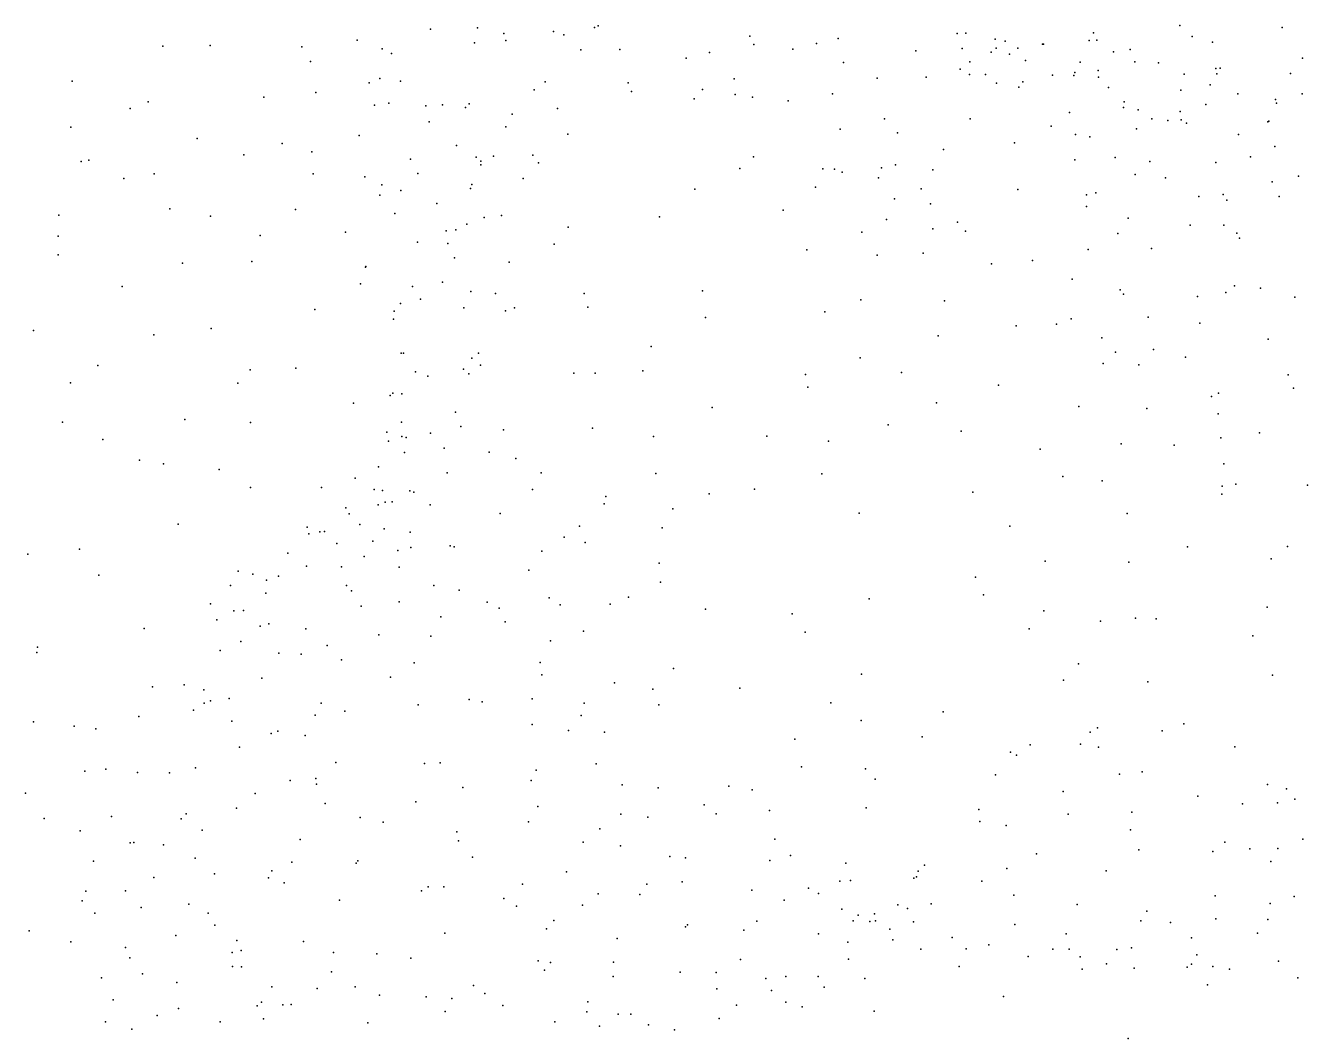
# Model space of a CAD drawing. Header units: metres. Extents: x -25 to 25, y -27.8 to 27.8.
# Drawn here: x 11.353 to 15.748, y -20.837 to -17.363 of the extents above; entities that cross this region are included whole.
import ezdxf

# ---------------------------------------------------------------- set-up
doc = ezdxf.new("R2010")
doc.units = ezdxf.units.M

msp = doc.modelspace()

# ---------------------------------------------------------------- linework, layer by layer
for p in [(12.7412, -17.3756, -0.2787), (12.903, -17.3704, -0.0624), (12.9923, -17.39, 2.8391), (13.1628, -17.3832, -4.8476), (13.1987, -17.3951, 0.1865), (13.3033, -17.3694, 2.8339), (13.3165, -17.3642, -0.1002), (13.8369, -17.3993, 0.6753), (14.5479, -17.3899, 3.6042), (14.5772, -17.3885, -10.5404), (15.0153, -17.3879, 3.3378), (15.3105, -17.3631, 3.9673), (15.3535, -17.4008, 3.5508), (15.6617, -17.3696, -8.4896), (11.8236, -17.4335, -1.4829), (11.9863, -17.4311, 2.4186), (12.2998, -17.4364, -0.8842), (12.4901, -17.4132, -0.67), (12.5756, -17.4428, -3.7803), (12.8921, -17.4217, -2.1491), (13, -17.4143, -0.4685), (13.2573, -17.4462, -1.5579), (13.3903, -17.4454, 0.5842), (13.85, -17.4276, 1.5367), (13.9837, -17.4435, 1.7476), (14.0648, -17.4246, -5.29), (14.139, -17.4074, 2.1755), (14.565, -17.4413, -10.8569), (14.6775, -17.4095, -11.1376), (14.6814, -17.4407, -5.3123), (14.7117, -17.4162, 4.4477), (14.7548, -17.4406, -6.8541), (14.8401, -17.4265, -11.3017), (14.8438, -17.427, -6.5559), (14.9997, -17.4136, -5.7614), (15.0264, -17.4133, -9.9736), (15.14, -17.4445, 3.1484), (15.4234, -17.4198, -11.7818), (12.3298, -17.4856, 2.6597), (12.6074, -17.4582, -2.7222), (13.6176, -17.4743, 2.9543), (13.6986, -17.4549, -5.1456), (14.1575, -17.4899, 2.5805), (14.4056, -17.4497, 4.082), (14.5903, -17.4877, 4.2679), (14.6636, -17.454, -7.3424), (14.7267, -17.4609, -7.5881), (14.782, -17.4825, -10.3393), (14.9688, -17.4879, -7.6586), (15.0831, -17.4534, 1.8137), (15.1568, -17.4869, -4.8643), (15.2376, -17.4906, -7.8415), (15.7311, -17.4748, 6.1988), (14.5575, -17.513, 3.8583), (14.5897, -17.5304, 1.3654), (14.645, -17.5309, -5.5469), (14.8746, -17.533, -7.2884), (14.9469, -17.5342, -10.2177), (14.9503, -17.5242, -6.7508), (15.031, -17.5169, 4.035), (15.3256, -17.5298, 2.5649), (15.4343, -17.5097, -8.0072), (15.4372, -17.5282, 3.2658), (15.4497, -17.5091, 2.2617), (15.6901, -17.5276, -11.9782), (11.5122, -17.5537, 1.8562), (12.531, -17.5597, -3.4556), (12.5672, -17.5446, 2.7959), (12.6389, -17.5534, -4.2894), (13.1341, -17.556, -1.3595), (13.4194, -17.5592, -5.0914), (13.7821, -17.5451, 1.3634), (14.273, -17.5432, -5.4367), (14.441, -17.5399, 1.166), (14.6827, -17.5609, -10.705), (14.7586, -17.5743, 4.0987), (14.773, -17.5559, -5.9337), (15.0315, -17.5401, -6.4262), (15.0661, -17.575, -7.4834), (15.4154, -17.5665, -9.7259), (11.7736, -17.6243, -1.3456), (12.1697, -17.6087, 2.5507), (12.3482, -17.5922, -0.722), (13.0967, -17.5836, -4.9068), (13.4302, -17.5886, 3.0234), (13.6459, -17.6147, 0.6727), (13.6743, -17.5817, 1.0612), (13.7859, -17.5993, 3.0025), (13.8451, -17.609, 0.8327), (13.9677, -17.6216, 1.5945), (14.1199, -17.5967, 0.9721), (15.3139, -17.5842, 2.9346), (15.5096, -17.5967, 2.068), (15.6391, -17.6161, -8.0935), (15.7307, -17.5971, 5.852), (11.7112, -17.6468, 2.0741), (12.5497, -17.6364, -3.1608), (12.598, -17.6287, -0.3512), (12.7249, -17.6386, -2.3957), (12.7822, -17.6344, -4.5986), (12.8616, -17.6445, 2.911), (12.8742, -17.6312, -0.6987), (13.0217, -17.667, -1.8659), (13.1772, -17.6472, 0.2431), (14.9331, -17.6607, -10.4151), (15.1172, -17.6442, 1.9542), (15.1195, -17.6249, -7.1129), (15.1676, -17.6525, -11.6647), (15.3119, -17.6576, -7.4487), (15.3995, -17.6338, -7.7189), (15.6419, -17.6294, -9.6223), (11.5085, -17.711, -1.3943), (12.7369, -17.6926, -0.0935), (12.9992, -17.7097, -0.3273), (14.2979, -17.6828, 2.0717), (14.5918, -17.6824, -6.0103), (14.8696, -17.7079, 1.8716), (15.2151, -17.6823, -10.0054), (15.2693, -17.6884, -6.6625), (15.3159, -17.6861, -11.8974), (15.3338, -17.6973, -7.0591), (15.6121, -17.6934, 2.5725), (15.6155, -17.6907, 2.9347), (11.9412, -17.75, -0.9963), (12.4965, -17.7404, -3.8145), (13.2119, -17.7358, -0.0326), (14.146, -17.7177, -5.543), (14.3425, -17.7313, 2.3791), (14.953, -17.7361, -11.1661), (15.0021, -17.7441, -11.4008), (15.1628, -17.7171, -6.3097), (15.512, -17.7367, -7.5688), (12.2331, -17.7675, -0.705), (12.3341, -17.7957, 2.6925), (12.8308, -17.7747, -2.2012), (14.5005, -17.7883, 1.2618), (14.7438, -17.7657, -6.2371), (15.637, -17.7778, 2.2003), (11.543, -17.8288, -1.2038), (11.5697, -17.8243, 1.9699), (12.1016, -17.8062, 2.4789), (12.673, -17.8207, -2.5823), (12.898, -17.8148, -1.0848), (12.9134, -17.8404, -0.5016), (12.9139, -17.8277, -0.0278), (12.9579, -17.8111, -1.5197), (13.0918, -17.8074, 3.0268), (13.1121, -17.8336, -5.0099), (13.8492, -17.8136, 3.0804), (14.3353, -17.8405, 1.1155), (14.9509, -17.8229, -10.8), (15.0886, -17.8153, -10.3991), (15.2076, -17.8296, -10.2035), (15.4344, -17.8328, 2.0357), (15.553, -17.8129, -7.1546), (11.6894, -17.8875, -0.9715), (11.7943, -17.8712, 2.1082), (12.3387, -17.8719, -0.5288), (12.5157, -17.8817, -3.5748), (12.6978, -17.8699, -4.5861), (13.0587, -17.8879, -0.1815), (13.8026, -17.8534, -5.3774), (14.0868, -17.8546, 0.9978), (14.1262, -17.855, 2.8932), (14.1533, -17.866, -5.6961), (14.2774, -17.8854, 1.8431), (14.2882, -17.851, -5.8704), (14.464, -17.8576, -6.1042), (15.1572, -17.8734, 2.022), (15.2614, -17.8853, -6.3924), (15.7179, -17.879, -12.2267), (12.5745, -17.9091, -4.3451), (12.6393, -17.9291, -2.8297), (12.8789, -17.9218, -0.7722), (12.8836, -17.9084, -1.8649), (13.6481, -17.9244, 3.1392), (14.0616, -17.9169, 1.5355), (14.4235, -17.9232, 2.1088), (14.7551, -17.9248, 1.8529), (15.6274, -17.8987, -6.8789), (12.5679, -17.9442, 2.8708), (12.7629, -17.9729, -0.1102), (14.3328, -17.9568, 2.6342), (14.4554, -17.9745, 2.3165), (14.9905, -17.9436, -11.1395), (15.0226, -17.9363, -11.5918), (15.3759, -17.9495, -12.1142), (15.459, -17.9428, -9.9863), (15.4721, -17.9622, -6.4469), (15.6517, -17.9494, -9.8439), (11.4667, -18.0134, -0.8892), (11.8474, -17.9911, -0.7784), (11.9873, -18.017, 2.3109), (12.2785, -17.9938, 2.639), (12.6187, -18.0073, -3.2175), (12.9847, -18.0144, -4.9306), (13.5263, -18.019, -5.2377), (13.9507, -17.9961, -5.575), (14.9912, -17.9835, -6.4267), (12.8282, -18.0638, -2.3593), (12.8659, -18.0437, -0.9653), (12.9255, -18.0216, 3.0126), (13.2132, -18.0543, 3.1091), (14.3054, -18.0282, -6.0312), (14.4638, -18.0597, 1.2312), (14.5484, -18.037, 1.4825), (15.1332, -18.0236, -11.9047), (15.346, -18.047, -10.306), (15.4617, -18.0478, 2.0139), (11.4641, -18.0849, 1.9896), (12.157, -18.0831, -0.5923), (12.4502, -18.071, -3.8061), (12.6973, -18.1063, 2.9268), (12.7946, -18.0665, -1.3532), (14.2203, -18.072, 2.828), (14.5754, -18.0687, 1.9883), (15.0983, -18.0758, 1.9983), (15.5059, -18.0751, -12.2314), (15.5154, -18.0921, -10.1577), (11.4643, -18.1498, -0.7059), (12.8007, -18.111, -1.9741), (13.1656, -18.1127, -5.0635), (14.0318, -18.1326, 3.0067), (14.2733, -18.15, 1.226), (14.4311, -18.1439, -6.205), (14.997, -18.1314, -11.3267), (15.2135, -18.1276, -10.6682), (11.8913, -18.1774, -0.6785), (12.1292, -18.1725, 2.4614), (12.518, -18.1921, 2.8437), (12.5195, -18.1891, -3.628), (12.8236, -18.1592, -4.7592), (13.011, -18.1745, -0.5161), (14.6646, -18.1803, 2.3627), (14.8053, -18.1692, -6.4354), (14.9415, -18.2329, 2.0615), (11.6841, -18.2581, -0.689), (12.5018, -18.2485, -4.1988), (12.6798, -18.2585, -3.2829), (12.7821, -18.2432, -2.8706), (12.8794, -18.2746, -2.4894), (12.9639, -18.282, -0.7356), (13.2686, -18.2824, 3.1271), (13.6742, -18.2732, 3.138), (15.1068, -18.2692, -11.943), (15.1181, -18.2837, -11.0558), (15.469, -18.2788, 1.9111), (15.4984, -18.256, -6.4537), (15.587, -18.2639, -10.3098), (12.6383, -18.3161, -1.5594), (12.7068, -18.3017, -1.9675), (14.2174, -18.3041, 2.9106), (14.5036, -18.3073, 2.7437), (15.3712, -18.292, -10.6043), (15.705, -18.294, -12.2847), (12.3445, -18.337, 2.6978), (12.6139, -18.3705, -0.3347), (12.6169, -18.3431, -4.4117), (12.8556, -18.3314, -0.3015), (12.9986, -18.3418, 3.0625), (13.0297, -18.3312, -4.9324), (13.2812, -18.3288, -5.0904), (13.6839, -18.3646, -5.3583), (14.094, -18.3451, -5.8992), (14.9384, -18.3686, -6.4736), (15.2028, -18.363, 1.9553), (11.38, -18.4088, -0.5913), (11.989, -18.4018, 2.1736), (14.7499, -18.3931, 2.6788), (14.888, -18.3875, 2.5123), (15.3792, -18.3839, -12.191), (11.7926, -18.4239, 2.0308), (14.4824, -18.4269, -6.2465), (15.0432, -18.4339, -11.3821), (15.6143, -18.439, -6.5219), (12.6405, -18.4862, 2.877), (12.6486, -18.4864, -3.4463), (12.9064, -18.4867, -2.3391), (13.4979, -18.4643, 3.1413), (14.2143, -18.503, -5.9995), (15.0898, -18.483, 2.2013), (15.2201, -18.4735, -11.0149), (15.3302, -18.5002, 1.8542), (11.601, -18.5294, -0.6404), (12.1224, -18.5438, 2.2593), (12.2799, -18.5377, 2.5457), (12.8545, -18.5411, -4.7178), (12.8829, -18.5038, -0.4377), (12.9132, -18.5278, -2.7611), (13.4697, -18.5475, -5.181), (15.0482, -18.5216, -11.5773), (15.1701, -18.5266, -11.9403), (11.5073, -18.5889, 2.0142), (12.0809, -18.5894, -0.5821), (12.6895, -18.5508, -2.0263), (12.732, -18.5657, -3.2257), (12.873, -18.5577, 2.9713), (13.2326, -18.5553, -5.0465), (13.3056, -18.5554, 3.1257), (14.0277, -18.5603, -5.8053), (14.3559, -18.5526, 2.9936), (15.6828, -18.5611, 1.7814), (12.6027, -18.6321, -4.1976), (12.6117, -18.6238, -1.6893), (12.6427, -18.6265, -0.4415), (14.0357, -18.6034, 3.0598), (14.6889, -18.5959, -6.3622), (15.4199, -18.6351, -12.0854), (15.4433, -18.6239, -10.8101), (15.7002, -18.6063, -10.4506), (12.4774, -18.6577, 2.6665), (13.7069, -18.6733, 3.113), (14.4764, -18.6572, -6.2009), (14.9649, -18.669, 2.7505), (15.198, -18.6768, -11.3683), (11.4792, -18.7235, -0.5606), (11.8991, -18.714, -0.6102), (12.6422, -18.7234, -1.2746), (12.8272, -18.6895, -2.1763), (15.4423, -18.6951, 1.8879), (12.1243, -18.7245, 2.0948), (12.5918, -18.7571, -3.8302), (12.7409, -18.7614, -3.0472), (12.8458, -18.7376, -0.647), (12.9912, -18.7494, 2.9741), (13.2968, -18.7437, -5.2094), (14.3102, -18.7326, -6.0381), (14.5611, -18.754, 3.0627), (15.584, -18.7601, -6.6675), (11.6175, -18.7825, 1.9929), (12.597, -18.7887, -3.4985), (12.6433, -18.772, -4.3489), (12.6579, -18.7757, -1.8653), (13.5058, -18.7723, -5.3783), (13.8949, -18.7717, -5.6722), (14.1062, -18.7882, -5.8546), (15.1096, -18.7977, 2.6036), (15.2911, -18.8025, -11.7088), (15.452, -18.7773, -10.9885), (11.7431, -18.8531, -0.5629), (12.6526, -18.8278, -0.5544), (12.7882, -18.8122, -4.8673), (12.9429, -18.8258, -5.1058), (13.0341, -18.8485, -2.3229), (14.8319, -18.8155, 2.9479), (11.8259, -18.8663, 1.974), (12.017, -18.8856, -0.5431), (12.5635, -18.8766, -4.059), (12.7988, -18.8967, -2.8532), (13.1209, -18.8971, -5.3782), (15.4613, -18.8666, -11.1919), (12.4829, -18.9155, -3.7189), (13.5142, -18.8998, -5.5791), (14.0836, -18.9005, 3.0898), (14.9093, -18.9095, -6.4434), (15.045, -18.9248, 2.7657), (15.4563, -18.9424, 2.1266), (15.5034, -18.936, -11.5477), (15.7482, -18.9397, -10.7141), (12.1237, -18.9478, 1.9988), (12.3674, -18.9472, 2.1299), (12.5478, -18.9546, 2.3841), (12.5762, -18.9581, -4.8897), (12.671, -18.9587, -5.1314), (12.6838, -18.9637, 2.5781), (13.0909, -18.9537, -2.5003), (13.3423, -18.9784, 3.0134), (13.6967, -18.969, 3.0591), (13.8519, -18.9534, -5.7801), (14.6011, -18.9633, -6.2429), (15.4544, -18.9698, -6.6649), (12.451, -19.0166, -3.3878), (12.5621, -19.0071, -1.247), (12.5864, -18.9977, -1.4752), (12.6097, -18.997, -0.9578), (12.7402, -19.0066, -5.3816), (13.3363, -19.0038, -5.6859), (13.5728, -19.0209, -5.8315), (11.8756, -19.0735, 1.9727), (12.4621, -19.0383, -5.0879), (12.4995, -19.0745, -5.3453), (12.9799, -19.0369, -2.1579), (14.2113, -19.0352, -5.9619), (15.1301, -19.0369, -6.5243), (12.3185, -19.0835, -3.779), (12.3245, -19.1066, -4.7536), (12.3615, -19.0996, -4.4926), (12.3782, -19.0986, -4.2456), (12.583, -19.0893, -0.7531), (12.6717, -19.1002, -2.9064), (13.1993, -19.1175, -2.3224), (13.2522, -19.0797, -5.9122), (13.5353, -19.0853, -6.0446), (14.728, -19.0804, 3.0358), (11.5382, -19.1592, -0.331), (12.4206, -19.1391, -0.5593), (12.5431, -19.1311, 2.0812), (12.6289, -19.163, -1.7271), (12.6737, -19.1527, 2.2631), (12.8092, -19.1477, 2.5085), (12.8221, -19.1512, -2.7249), (13.2712, -19.1362, 2.8929), (15.3371, -19.1512, 2.3402), (15.6798, -19.15, 2.1257), (11.3605, -19.1764, 2.0403), (12.2516, -19.173, -5.2723), (12.5133, -19.1845, -3.0417), (13.1233, -19.1654, -6.0675), (14.8492, -19.1999, -6.4008), (15.1365, -19.2037, 2.5983), (15.6244, -19.1926, -6.7364), (11.6043, -19.2483, 2.0324), (12.0823, -19.2339, 1.9354), (12.1324, -19.2452, -4.8527), (12.3163, -19.2174, -3.3154), (12.4364, -19.2192, -1.0841), (12.6342, -19.2212, -5.7606), (13.0785, -19.2313, 2.7088), (13.5252, -19.2075, -6.3397), (12.0554, -19.2839, -0.4498), (12.179, -19.2651, -3.5088), (12.2203, -19.2511, -4.3713), (12.4538, -19.2836, 1.8988), (12.7533, -19.2839, -6.0248), (13.5296, -19.2724, 2.8918), (14.6105, -19.2551, -6.3084), (12.1768, -19.3101, -5.5797), (12.4699, -19.3021, -1.5353), (12.8392, -19.3, 2.3233), (13.1477, -19.3253, -6.5006), (13.4206, -19.3238, -6.5791), (14.2457, -19.3294, -6.2606), (14.6377, -19.3156, 2.9719), (11.9864, -19.3461, -5.4548), (12.0664, -19.37, -3.7541), (12.1004, -19.3697, -4.066), (12.5033, -19.3543, -5.8974), (12.6343, -19.34, -2.8198), (12.936, -19.3407, -6.3339), (12.9763, -19.3613, -2.1084), (13.1856, -19.3501, -2.1845), (13.3577, -19.3478, -2.4461), (13.6841, -19.3648, -6.5697), (13.982, -19.3809, -6.4262), (14.8444, -19.3703, 2.8148), (15.6098, -19.3576, 2.2539), (12.0092, -19.4019, -4.6702), (12.1572, -19.4225, -3.356), (12.1867, -19.4152, 1.8518), (12.7768, -19.3913, -1.9806), (12.9977, -19.4085, -2.5389), (15.0392, -19.4059, 2.6122), (15.1587, -19.3957, -6.557), (15.2292, -19.3984, 2.4471), (11.7589, -19.4316, -0.3483), (12.3139, -19.4318, -0.8792), (12.564, -19.4533, -6.1056), (12.7421, -19.4573, -6.3096), (13.2657, -19.44, 2.6678), (14.0262, -19.4434, 2.8913), (14.7947, -19.4325, -6.4468), (15.5614, -19.4566, -6.7933), (11.3914, -19.5129, -0.1449), (11.3939, -19.4949, 2.0331), (12.0205, -19.5063, -4.2969), (12.0913, -19.476, -0.5666), (12.3867, -19.4893, -3.0111), (13.1525, -19.4729, -6.6715), (12.2218, -19.5155, -5.8932), (12.298, -19.5195, -1.1104), (12.4366, -19.5385, 1.7603), (12.6848, -19.5484, -2.6961), (13.1173, -19.5472, 2.4271), (14.9639, -19.5526, -6.5586), (12.163, -19.6018, -0.8792), (12.6038, -19.5979, -1.9159), (13.1235, -19.5895, -2.1777), (13.5747, -19.5686, 2.7085), (14.2193, -19.5876, -6.5309), (15.6286, -19.5915, 2.2737), (11.7879, -19.6309, -4.7762), (11.8962, -19.6244, -4.5732), (11.9646, -19.6415, -3.9544), (13.3718, -19.618, 2.5911), (13.5037, -19.639, -2.4288), (13.8022, -19.6359, 2.6996), (14.9118, -19.6085, 2.5593), (15.2006, -19.6143, -6.6608), (11.9654, -19.6875, -3.7387), (11.9865, -19.6789, -5.8486), (12.0513, -19.6716, 1.8392), (12.3665, -19.6877, -6.1971), (12.8743, -19.6744, -6.6951), (12.9189, -19.6822, -2.5136), (13.0896, -19.6724, 2.1813), (13.2684, -19.6869, -6.8597), (14.1139, -19.6855, 2.6823), (11.7406, -19.7327, -5.6174), (11.9292, -19.7111, -4.3347), (12.3462, -19.7286, -1.4271), (12.4471, -19.7145, -1.7207), (12.6994, -19.6925, -6.5695), (13.2576, -19.7293, -2.4271), (13.5246, -19.6929, -6.8651), (14.4988, -19.7166, -6.6154), (11.3804, -19.7509, -0.2216), (11.5195, -19.7661, 1.9552), (11.5938, -19.7755, -5.3083), (12.0602, -19.7485, -3.405), (13.0901, -19.7601, 1.8712), (14.2177, -19.7463, -6.6773), (15.028, -19.7718, -1.1794), (15.325, -19.7578, 2.3191), (12.195, -19.7913, -1.181), (12.2178, -19.7837, -3.1298), (12.3117, -19.798, 1.6757), (13.2149, -19.781, -2.1931), (13.3377, -19.7869, 2.368), (13.9902, -19.8102, 2.5272), (14.4276, -19.8027, 2.5279), (15.0029, -19.7864, 2.389), (15.2508, -19.7821, -1.1607), (12.086, -19.8376, -6.0419), (14.7307, -19.8557, -6.7044), (14.7512, -19.8656, 2.4092), (14.7972, -19.8306, -1.1664), (14.9708, -19.8283, -0.8029), (15.0323, -19.8381, -6.6924), (15.4995, -19.837, -0.9587), (11.935, -19.9087, -3.9828), (12.4168, -19.8903, -6.4471), (12.7203, -19.8942, -6.7684), (12.7749, -19.8921, 1.5517), (13.3091, -19.895, 1.8967), (14.0135, -19.9059, -6.8821), (11.5563, -19.9203, -0.4726), (11.6278, -19.9132, -4.9339), (11.7369, -19.9247, -4.7127), (11.8468, -19.9259, -0.8166), (12.2606, -19.9521, -6.2857), (12.3477, -19.9452, -2.9704), (13.087, -19.9526, -2.3536), (13.1036, -19.917, 1.5788), (14.2325, -19.912, 2.3924), (14.2664, -19.9484, -6.8879), (14.6783, -19.9334, -1.5066), (15.104, -19.9311, -0.6136), (15.1815, -19.9224, -1.4119), (11.353, -19.9964, -0.3054), (12.1401, -19.9967, 1.6769), (12.3508, -19.9651, -1.457), (12.8524, -19.9762, -2.087), (13.3983, -19.9668, 1.6356), (13.5222, -19.9772, 2.1094), (13.7642, -19.972, -2.0839), (13.8449, -19.9849, 2.251), (14.9103, -19.9906, 2.2738), (15.612, -19.9658, 2.1717), (15.6771, -19.9815, -6.8912), (12.3801, -20.0315, 1.5823), (12.6915, -20.0256, -2.5879), (13.1098, -20.0414, -2.1396), (13.6801, -20.036, 1.8286), (15.3725, -20.0057, 2.2112), (15.5253, -20.032, -0.6532), (15.6457, -20.0293, -1.1779), (15.7055, -20.0168, -0.8281), (11.4166, -20.0831, 1.7477), (11.6471, -20.0756, -5.6724), (11.886, -20.0843, -0.9786), (11.9031, -20.0669, -5.9716), (12.0756, -20.0479, -6.1339), (12.5002, -20.0794, -6.7272), (13.3941, -20.0683, -2.078), (13.4868, -20.0784, -7.0042), (13.7205, -20.0668, -7.001), (13.9039, -20.0555, 2.0221), (14.2355, -20.0467, 2.2001), (14.6217, -20.0519, -0.9091), (14.9276, -20.0681, -1.5701), (15.1464, -20.0607, -6.7159), (11.5395, -20.1256, -5.2596), (11.9578, -20.1225, 1.686), (12.5794, -20.0951, -1.7932), (12.8315, -20.128, 1.4142), (13.0774, -20.0945, 1.3673), (13.322, -20.1179, -2.2893), (14.6247, -20.0934, -0.5419), (14.7149, -20.1065, 2.2069), (15.1414, -20.1214, -0.4303), (11.7111, -20.1663, -4.7857), (11.7235, -20.1653, -0.7368), (11.8254, -20.1727, -4.4533), (12.2941, -20.1547, -3.1076), (12.8375, -20.1596, -2.4821), (13.2647, -20.1637, -7.0326), (13.9219, -20.1539, 1.7723), (15.4657, -20.1642, -0.4799), (15.7328, -20.1533, -0.6336), (12.8856, -20.2159, -1.9253), (13.3924, -20.1761, 1.1467), (13.5625, -20.2136, -2.2541), (13.6155, -20.2175, -1.8204), (13.9753, -20.2102, -1.7482), (14.8194, -20.2043, -0.2592), (15.1708, -20.1905, 2.0936), (15.424, -20.1956, -1.3841), (15.5504, -20.1868, -6.8118), (15.647, -20.1855, 1.939), (11.5852, -20.2295, 1.6447), (11.9347, -20.2192, -4.0769), (12.2654, -20.2321, -6.5104), (12.4864, -20.2355, -2.8426), (12.4926, -20.228, -1.527), (13.9045, -20.2266, 1.3161), (14.1655, -20.2357, -7.1766), (14.4356, -20.2433, -1.2202), (14.7178, -20.2542, -1.5842), (15.6224, -20.2306, -1.2726), (11.7927, -20.2849, -0.9166), (12.0006, -20.2728, -3.7198), (12.186, -20.2865, 1.5539), (12.1968, -20.2622, -3.3043), (12.2393, -20.303, -1.3211), (13.2074, -20.2654, -1.9308), (13.6041, -20.3005, 0.8985), (14.1455, -20.2979, 1.7377), (14.1819, -20.2958, -1.4997), (14.3988, -20.2872, 1.9772), (14.4078, -20.2829, -0.8633), (14.4138, -20.2636, -0.6015), (14.6319, -20.2972, 0.033), (15.0586, -20.2625, -0.2555), (11.5599, -20.3323, -0.5174), (11.6953, -20.3309, -5.7748), (12.711, -20.3306, -7.0266), (12.7333, -20.3171, -2.585), (12.787, -20.3174, -1.7602), (13.0566, -20.3078, 1.2282), (13.3168, -20.3416, -2.3204), (13.4587, -20.3438, -1.7459), (13.4829, -20.3083, -7.088), (13.8436, -20.3291, -1.6093), (14.0377, -20.3218, 1.1265), (14.0719, -20.3405, 0.8731), (14.7412, -20.3457, -7.0311), (15.4321, -20.3483, 1.8132), (11.5474, -20.365, -5.3029), (11.7493, -20.3877, -4.7874), (11.9125, -20.3761, -4.4018), (12.4298, -20.3633, -3.018), (12.9932, -20.3576, -1.8111), (13.036, -20.3833, -7.1007), (13.2622, -20.3796, -7.1006), (13.9538, -20.3634, -7.2309), (14.1522, -20.3937, 1.4321), (14.3433, -20.3791, -0.074), (14.3767, -20.3911, 0.6665), (14.4585, -20.3756, 0.4072), (14.959, -20.3774, -0.0387), (15.6209, -20.3744, 1.6164), (15.7027, -20.3501, -6.7674), (11.5898, -20.408, -5.5878), (11.9784, -20.4073, -6.0626), (13.1637, -20.4332, 1.0666), (13.8604, -20.4352, 0.6288), (14.1902, -20.4334, 0.3026), (14.208, -20.4144, -1.6796), (14.2473, -20.4364, 1.1959), (14.264, -20.4101, -1.0896), (14.267, -20.4335, -0.7919), (14.3974, -20.4375, 0.9744), (15.1776, -20.4333, -0.0553), (15.1979, -20.4006, 1.8322), (15.4342, -20.4271, -1.5004), (15.6132, -20.4287, -1.3802), (11.3651, -20.4681, 1.3661), (12.0015, -20.4487, -3.9574), (12.79, -20.4758, 1.2907), (13.1387, -20.4612, -1.6115), (13.6155, -20.454, -1.5321), (13.6226, -20.4471, -7.1664), (13.8163, -20.4661, -1.4181), (14.0713, -20.4789, -1.916), (14.317, -20.4621, 1.6016), (14.7451, -20.4459, 0.6251), (14.9215, -20.4789, 0.4462), (15.2789, -20.4391, -6.6841), (15.5774, -20.4765, 1.2567), (11.5085, -20.5064, -0.4099), (11.6952, -20.5255, 1.4276), (11.8685, -20.4843, -4.6334), (12.0777, -20.5013, -3.7382), (12.3058, -20.5052, -6.7763), (13.3813, -20.4947, 0.8291), (14.172, -20.5071, 0.0857), (14.3267, -20.4986, -7.3242), (14.5306, -20.4912, -1.6279), (14.6554, -20.5161, 1.0218), (15.3506, -20.4916, 1.4399), (11.7101, -20.5603, -4.9678), (12.0617, -20.5423, 1.4033), (12.0918, -20.536, -6.1896), (12.4083, -20.5428, -1.3174), (12.5576, -20.5469, 1.3296), (12.6744, -20.5614, -1.3441), (13.8041, -20.5664, -7.2848), (14.1749, -20.5657, -0.4222), (14.4222, -20.5305, 1.3108), (14.5779, -20.5299, 1.7033), (14.7909, -20.5557, -7.1082), (14.8759, -20.5308, 1.7152), (14.9309, -20.5307, 0.7762), (14.9694, -20.5574, -6.9471), (15.0953, -20.5323, 1.5529), (15.1447, -20.5262, 0.2647), (15.3697, -20.5509, 1.2232), (12.0627, -20.5906, -4.2659), (12.0929, -20.5911, -1.1835), (12.4024, -20.6093, -3.2894), (13.1102, -20.5715, -1.4332), (13.1323, -20.603, -7.1451), (13.1531, -20.5765, -2.433), (13.3691, -20.5758, -1.4398), (13.5979, -20.6097, 0.5825), (13.721, -20.6106, -2.2984), (14.5541, -20.5901, 1.4915), (14.9758, -20.5993, 1.3707), (15.0592, -20.5815, 1.0398), (15.1541, -20.5961, -6.818), (15.3364, -20.5927, 0.4638), (15.3511, -20.583, -1.6825), (15.4239, -20.5909, 0.8991), (15.4808, -20.6, 0.6369), (15.6492, -20.5723, 0.7887), (11.6127, -20.6292, -5.3104), (11.7543, -20.6151, -0.669), (11.8711, -20.6454, -4.8235), (12.8893, -20.6559, -1.2807), (13.3674, -20.6245, -2.3973), (13.8912, -20.6313, 0.3464), (13.9601, -20.6246, -1.0309), (14.0704, -20.6253, -0.8128), (14.2305, -20.6311, -1.8679), (15.4058, -20.6536, -6.7147), (15.716, -20.6298, -6.5842), (12.1971, -20.6606, -3.6628), (12.3524, -20.6662, 1.2964), (12.4828, -20.6603, -6.9896), (12.5662, -20.6888, -3.1208), (12.7262, -20.6941, -7.1147), (12.8145, -20.7, 1.1253), (12.9279, -20.6828, -2.5744), (13.7237, -20.6668, -1.1885), (13.911, -20.6733, -2.2084), (14.0912, -20.661, -0.2142), (14.7064, -20.6939, -1.6699), (11.6527, -20.7046, 1.2561), (11.8773, -20.7341, 1.2628), (12.1469, -20.7254, 1.2702), (12.1615, -20.7129, -4.0319), (12.2353, -20.7224, -6.694), (12.2631, -20.7204, -1.2063), (12.7912, -20.7443, -2.7613), (12.9898, -20.7246, 0.9725), (13.2813, -20.7116, 0.7122), (13.7904, -20.7236, -4.388), (13.9601, -20.7126, 0.1372), (14.0162, -20.7286, -0.5158), (14.2623, -20.7433, -7.4092), (11.6273, -20.78, -0.2734), (11.8043, -20.7588, -5.033), (12.0199, -20.7806, -5.9165), (12.1683, -20.77, -6.2625), (12.527, -20.7841, -3.3121), (13.168, -20.7807, -2.4978), (13.2773, -20.7455, -4.8167), (13.3845, -20.7543, -7.2093), (13.4286, -20.7545, -1.1935), (13.7316, -20.7685, 0.3308), (11.7175, -20.8057, -5.3576), (13.321, -20.7954, -4.4729), (13.4886, -20.7904, -2.4475), (13.5781, -20.8078, -4.2505), (15.134, -20.837, -1.9102)]:
    msp.add_point(p)

doc.saveas('drawing.dxf')
